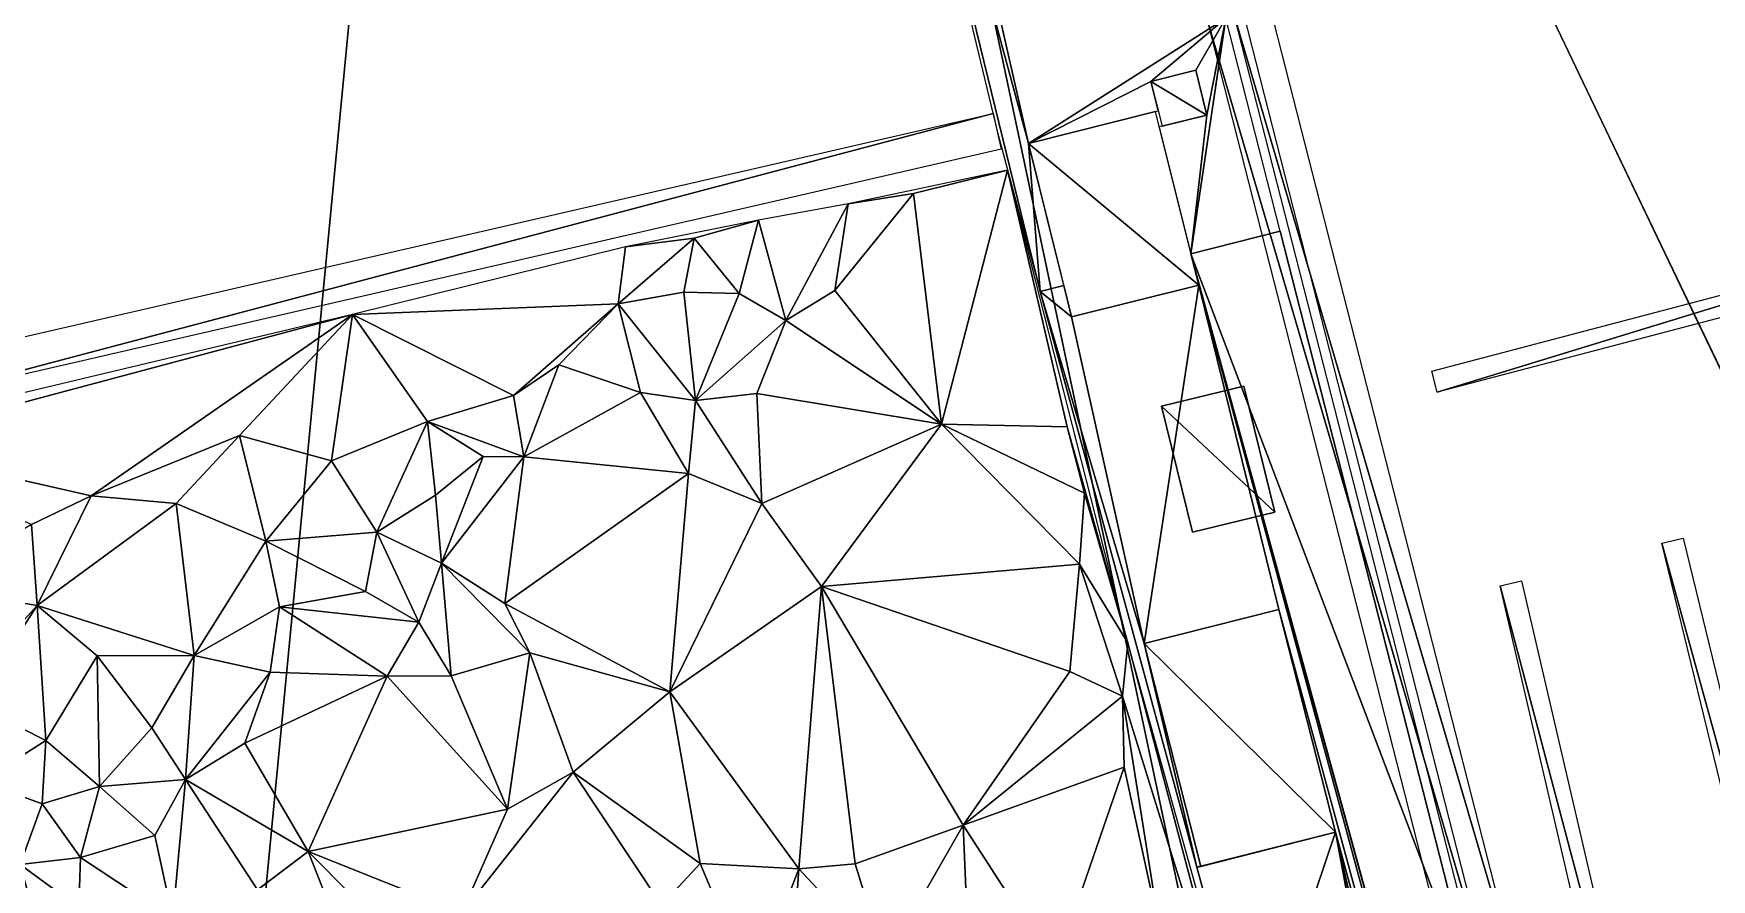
# Model space of a CAD drawing. Header units: metres. Extents: x -113 to 180, y -133 to 86.
# Drawn here: x -55.97 to -46.78, y -83.11 to -78.48 of the extents above; entities that cross this region are included whole.
import ezdxf

# ---------------------------------------------------------------- set-up
doc = ezdxf.new("R2010")
doc.units = ezdxf.units.M
for name, color, linetype, true_color in [('ACERA', 7, 'Continuous', 0xb9b3a6), ('ARQUETA', 7, 'Continuous', 0x6f7175), ('ASFALTO', 7, 'Continuous', 0x4a4b4e), ('BORDILLO', 7, 'Continuous', 0xcfcac0), ('MARCA_VIAL', 7, 'Continuous', 0xe8e6e0), ('PODOTACTIL', 7, 'Continuous', 0xc7bda4), ('TERRENO', 7, 'Continuous', 0x9a9179)]:
    doc.layers.add(name, color=color, linetype=linetype, true_color=true_color)

msp = doc.modelspace()

# ---------------------------------------------------------------- linework, layer by layer
at = {"layer": 'ACERA'}
for points in [[(-48.042, -83.8638, 80.1366), (-49.1408, -79.5595, 80.1477), (-49.629, -79.6841, 80.1731)], [(-49.1408, -79.5595, 80.0177), (-49.629, -79.6841, 80.0431), (-49.629, -79.6841, 80.1731)], [(-49.1408, -79.5595, 80.0177), (-49.629, -79.6841, 80.1731), (-49.1408, -79.5595, 80.1477)], [(-48.042, -83.8638, 80.0066), (-49.1408, -79.5595, 80.0177), (-49.1408, -79.5595, 80.1477)], [(-48.042, -83.8638, 80.0066), (-49.1408, -79.5595, 80.1477), (-48.042, -83.8638, 80.1366)], [(-47.7466, -86.5591, 80.1165), (-48.042, -83.8638, 80.1366), (-49.629, -79.6841, 80.1731)], [(-47.7466, -86.5591, 80.1165), (-49.629, -79.6841, 80.1731), (-49.5862, -79.8558, 80.1724)], [(-49.629, -79.6841, 80.0431), (-49.5862, -79.8558, 80.0424), (-49.5862, -79.8558, 80.1724)], [(-49.629, -79.6841, 80.0431), (-49.5862, -79.8558, 80.1724), (-49.629, -79.6841, 80.1731)], [(-50.2828, -80.0296, 80.2086), (-50.3257, -79.8579, 80.2093), (-50.4546, -79.89, 80.216)], [(-50.3257, -79.8579, 80.0793), (-50.4546, -79.89, 80.086), (-50.4546, -79.89, 80.216)], [(-50.3257, -79.8579, 80.0793), (-50.4546, -79.89, 80.216), (-50.3257, -79.8579, 80.2093)], [(-50.2828, -80.0296, 80.0786), (-50.3257, -79.8579, 80.0793), (-50.3257, -79.8579, 80.2093)], [(-50.2828, -80.0296, 80.0786), (-50.3257, -79.8579, 80.2093), (-50.2828, -80.0296, 80.2086)], [(-49.5862, -79.8558, 80.1724), (-50.2828, -80.0296, 80.2086), (-49.8851, -81.8198, 80.2039)], [(-49.5862, -79.8558, 80.0424), (-50.2828, -80.0296, 80.0786), (-50.2828, -80.0296, 80.2086)], [(-49.5862, -79.8558, 80.0424), (-50.2828, -80.0296, 80.2086), (-49.5862, -79.8558, 80.1724)], [(-49.5862, -79.8558, 80.1724), (-49.8851, -81.8198, 80.2039), (-49.1473, -81.6331, 80.1663)], [(-41.5548, -109.5527, 80.0185), (-47.7466, -86.5591, 80.1165), (-49.5862, -79.8558, 80.1724)], [(-41.5548, -109.5527, 80.0185), (-49.5862, -79.8558, 80.1724), (-49.1473, -81.6331, 80.1663)], [(-50.4546, -79.89, 80.216), (-50.3155, -80.4067, 80.2134), (-49.5966, -83.047, 80.2011)], [(-50.4546, -79.89, 80.216), (-49.5966, -83.047, 80.2011), (-49.8851, -81.8198, 80.2039)], [(-50.2828, -80.0296, 80.2086), (-50.4546, -79.89, 80.216), (-49.8851, -81.8198, 80.2039)], [(-50.4546, -79.89, 80.086), (-50.3155, -80.4067, 80.0834), (-50.3155, -80.4067, 80.2134)], [(-50.4546, -79.89, 80.086), (-50.3155, -80.4067, 80.2134), (-50.4546, -79.89, 80.216)], [(-50.3155, -80.4067, 80.0834), (-49.5966, -83.047, 80.0711), (-49.5966, -83.047, 80.2011)], [(-50.3155, -80.4067, 80.0834), (-49.5966, -83.047, 80.2011), (-50.3155, -80.4067, 80.2134)], [(-49.1695, -81.0993, 80.1625), (-49.3397, -80.4086, 80.1647), (-49.7911, -80.5199, 80.1882)], [(-49.7911, -80.5199, 80.0582), (-49.3397, -80.4086, 80.0347), (-49.3397, -80.4086, 80.1647)], [(-49.7911, -80.5199, 80.0582), (-49.3397, -80.4086, 80.1647), (-49.7911, -80.5199, 80.1882)], [(-49.3397, -80.4086, 80.0347), (-49.1695, -81.0993, 80.0325), (-49.1695, -81.0993, 80.1625)], [(-49.3397, -80.4086, 80.0347), (-49.1695, -81.0993, 80.1625), (-49.3397, -80.4086, 80.1647)], [(-49.7911, -80.5199, 80.1882), (-49.6209, -81.2106, 80.1855), (-49.1695, -81.0993, 80.1625)], [(-49.6209, -81.2106, 80.0555), (-49.7911, -80.5199, 80.0582), (-49.7911, -80.5199, 80.1882)], [(-49.6209, -81.2106, 80.0555), (-49.7911, -80.5199, 80.1882), (-49.6209, -81.2106, 80.1855)], [(-49.1695, -81.0993, 80.0325), (-49.6209, -81.2106, 80.0555), (-49.6209, -81.2106, 80.1855)], [(-49.1695, -81.0993, 80.0325), (-49.6209, -81.2106, 80.1855), (-49.1695, -81.0993, 80.1625)], [(-49.8851, -81.8198, 80.0739), (-49.1473, -81.6331, 80.0363), (-49.1473, -81.6331, 80.1663)], [(-49.8851, -81.8198, 80.0739), (-49.1473, -81.6331, 80.1663), (-49.8851, -81.8198, 80.2039)], [(-41.5548, -109.5527, 80.0185), (-49.1473, -81.6331, 80.1663), (-48.8381, -82.8551, 80.1624)], [(-49.1473, -81.6331, 80.0363), (-48.8381, -82.8551, 80.0324), (-48.8381, -82.8551, 80.1624)], [(-49.1473, -81.6331, 80.0363), (-48.8381, -82.8551, 80.1624), (-49.1473, -81.6331, 80.1663)], [(-49.5966, -83.047, 80.2011), (-49.5759, -83.0418, 80.2), (-49.8851, -81.8198, 80.2039)], [(-49.5759, -83.0418, 80.07), (-49.8851, -81.8198, 80.0739), (-49.8851, -81.8198, 80.2039)], [(-49.5759, -83.0418, 80.07), (-49.8851, -81.8198, 80.2039), (-49.5759, -83.0418, 80.2)], [(-48.8381, -82.8551, 80.1624), (-49.5966, -83.047, 80.2011), (-49.286, -84.1879, 80.1964)], [(-48.8381, -82.8551, 80.0324), (-49.5966, -83.047, 80.0711), (-49.5966, -83.047, 80.2011)], [(-48.8381, -82.8551, 80.0324), (-49.5966, -83.047, 80.2011), (-48.8381, -82.8551, 80.1624)], [(-48.8381, -82.8551, 80.1624), (-49.286, -84.1879, 80.1964), (-46.8129, -93.7098, 80.1311)], [(-48.8381, -82.8551, 80.1624), (-46.8129, -93.7098, 80.1311), (-44.3892, -103.146, 80.1321)], [(-48.8381, -82.8551, 80.1624), (-44.3892, -103.146, 80.1321), (-42.7546, -109.822, 80.1266)], [(-41.5548, -109.5527, 80.0185), (-48.8381, -82.8551, 80.1624), (-42.7546, -109.822, 80.1266)], [(-49.5966, -83.047, 80.0711), (-49.5759, -83.0418, 80.07), (-49.5759, -83.0418, 80.2)], [(-49.5966, -83.047, 80.0711), (-49.5759, -83.0418, 80.2), (-49.5966, -83.047, 80.2011)], [(-49.5966, -83.047, 80.0711), (-49.286, -84.1879, 80.0664), (-49.286, -84.1879, 80.1964)], [(-49.5966, -83.047, 80.0711), (-49.286, -84.1879, 80.1964), (-49.5966, -83.047, 80.2011)]]:
    msp.add_3dface(points, dxfattribs=at)
at = {"layer": 'ARQUETA'}
for points in [[(-49.5414, -78.9232, 80.0523), (-49.6024, -78.6778, 80.0533), (-49.8485, -78.739, 80.0661)], [(-49.8485, -78.739, 80.0661), (-49.7875, -78.9844, 80.0651), (-49.5414, -78.9232, 80.0523)], [(-49.5862, -79.8558, 80.0624), (-49.8235, -78.9045, 80.0663), (-50.5201, -79.0783, 80.1025)], [(-50.5201, -79.0783, 80.1025), (-50.2828, -80.0296, 80.0986), (-49.5862, -79.8558, 80.0624)], [(-49.1695, -81.0993, 80.0525), (-49.3397, -80.4086, 80.0547), (-49.7911, -80.5199, 80.0782)], [(-49.7911, -80.5199, 80.0782), (-49.6209, -81.2106, 80.0755), (-49.1695, -81.0993, 80.0525)], [(-48.8381, -82.8551, 80.0524), (-49.1473, -81.6331, 80.0563), (-49.8851, -81.8198, 80.0939)], [(-49.8851, -81.8198, 80.0939), (-49.5759, -83.0418, 80.09), (-48.8381, -82.8551, 80.0524)]]:
    msp.add_3dface(points, dxfattribs=at)
at = {"layer": 'ASFALTO'}
for points in [[(-74.0979, -10.8561, 81.3415), (-53.1404, -66.9089, 80.2157), (-33.6043, -107.7545, 80.5869)], [(-62.5035, -30.9379, 80.492), (-74.0979, -10.8561, 81.3415), (-33.6043, -107.7545, 80.5869)], [(-65.2146, -13.3902, 80.6679), (-63.7816, -19.3873, 80.5999), (-33.6043, -107.7545, 80.5869)], [(-65.2146, -13.3902, 80.6679), (-33.6043, -107.7545, 80.5869), (-44.7201, -63.4721, 79.7034)], [(-63.7816, -19.3873, 80.5999), (-61.1285, -30.5843, 80.3979), (-33.6043, -107.7545, 80.5869)], [(-61.1312, -30.6111, 80.398), (-61.1331, -30.6146, 80.3981), (-33.6043, -107.7545, 80.5869)], [(-61.1297, -30.6075, 80.3979), (-61.1312, -30.6111, 80.398), (-33.6043, -107.7545, 80.5869)], [(-61.1286, -30.6037, 80.3979), (-61.1297, -30.6075, 80.3979), (-33.6043, -107.7545, 80.5869)], [(-61.1278, -30.5999, 80.3978), (-61.1286, -30.6037, 80.3979), (-33.6043, -107.7545, 80.5869)], [(-61.1285, -30.5843, 80.3979), (-61.1278, -30.5881, 80.3979), (-33.6043, -107.7545, 80.5869)], [(-61.1278, -30.5881, 80.3979), (-61.1274, -30.5921, 80.3978), (-33.6043, -107.7545, 80.5869)], [(-61.1274, -30.596, 80.3978), (-61.1278, -30.5999, 80.3978), (-33.6043, -107.7545, 80.5869)], [(-61.1274, -30.5921, 80.3978), (-61.1274, -30.596, 80.3978), (-33.6043, -107.7545, 80.5869)], [(-61.1577, -30.6328, 80.3996), (-62.4595, -30.9562, 80.4889), (-33.6043, -107.7545, 80.5869)], [(-61.154, -30.6316, 80.3994), (-61.1577, -30.6328, 80.3996), (-33.6043, -107.7545, 80.5869)], [(-61.1503, -30.6301, 80.3991), (-61.154, -30.6316, 80.3994), (-33.6043, -107.7545, 80.5869)], [(-61.1469, -30.6283, 80.3989), (-61.1503, -30.6301, 80.3991), (-33.6043, -107.7545, 80.5869)], [(-61.1436, -30.6261, 80.3987), (-61.1469, -30.6283, 80.3989), (-33.6043, -107.7545, 80.5869)], [(-61.1406, -30.6236, 80.3985), (-61.1436, -30.6261, 80.3987), (-33.6043, -107.7545, 80.5869)], [(-61.1378, -30.6209, 80.3984), (-61.1406, -30.6236, 80.3985), (-33.6043, -107.7545, 80.5869)], [(-61.1353, -30.6178, 80.3982), (-61.1378, -30.6209, 80.3984), (-33.6043, -107.7545, 80.5869)], [(-61.1331, -30.6146, 80.3981), (-61.1353, -30.6178, 80.3982), (-33.6043, -107.7545, 80.5869)], [(-62.5013, -30.9412, 80.4919), (-62.5035, -30.9379, 80.492), (-33.6043, -107.7545, 80.5869)], [(-62.4988, -30.9442, 80.4917), (-62.5013, -30.9412, 80.4919), (-33.6043, -107.7545, 80.5869)], [(-62.4961, -30.947, 80.4915), (-62.4988, -30.9442, 80.4917), (-33.6043, -107.7545, 80.5869)], [(-62.493, -30.9495, 80.4913), (-62.4961, -30.947, 80.4915), (-33.6043, -107.7545, 80.5869)], [(-62.4898, -30.9517, 80.491), (-62.493, -30.9495, 80.4913), (-33.6043, -107.7545, 80.5869)], [(-62.4863, -30.9535, 80.4908), (-62.4898, -30.9517, 80.491), (-33.6043, -107.7545, 80.5869)], [(-62.4827, -30.955, 80.4905), (-62.4863, -30.9535, 80.4908), (-33.6043, -107.7545, 80.5869)], [(-62.4789, -30.9562, 80.4902), (-62.4827, -30.955, 80.4905), (-33.6043, -107.7545, 80.5869)], [(-62.4751, -30.9569, 80.49), (-62.4789, -30.9562, 80.4902), (-33.6043, -107.7545, 80.5869)], [(-62.4712, -30.9573, 80.4897), (-62.4751, -30.9569, 80.49), (-33.6043, -107.7545, 80.5869)], [(-62.4673, -30.9573, 80.4894), (-62.4712, -30.9573, 80.4897), (-33.6043, -107.7545, 80.5869)], [(-62.4634, -30.957, 80.4891), (-62.4673, -30.9573, 80.4894), (-33.6043, -107.7545, 80.5869)], [(-62.4595, -30.9562, 80.4889), (-62.4634, -30.957, 80.4891), (-33.6043, -107.7545, 80.5869)], [(-53.1399, -66.9108, 80.2157), (-59.0728, -72.7359, 80.8182), (-65.6717, -86.5418, 81.7675)], [(-53.1399, -66.9108, 80.2157), (-65.6717, -86.5418, 81.7675), (-55.1858, -88.2589, 81.8466)], [(-53.1399, -66.9108, 80.2157), (-55.1858, -88.2589, 81.8466), (-40.7014, -125.6608, 80.5869)], [(-53.1404, -66.9089, 80.2157), (-53.1399, -66.9108, 80.2157), (-33.6043, -107.7545, 80.5869)], [(-53.1399, -66.9108, 80.2157), (-40.7014, -125.6608, 80.5869), (-33.6043, -107.7545, 80.5869)]]:
    msp.add_3dface(points, dxfattribs=at)
at = {"layer": 'BORDILLO'}
for points in [[(-49.5356, -78.4169, 80.1678), (-49.3418, -78.3675, 80.1577), (-47.9451, -83.839, 80.1422)], [(-49.5356, -78.4169, 80.1678), (-47.9451, -83.839, 80.1422), (-48.1389, -83.8885, 80.1511)], [(-49.3901, -78.3804, 80.1602), (-49.1964, -78.331, 80.1502), (-47.7997, -83.8022, 80.1356)], [(-49.3901, -78.3804, 80.1602), (-47.7997, -83.8022, 80.1356), (-47.9935, -83.8517, 80.1444)], [(-56.7267, -80.5065, 80.7705), (-56.7716, -80.3116, 80.7728), (-50.7134, -78.9145, 80.2351)], [(-56.7267, -80.5065, 80.7705), (-50.7134, -78.9145, 80.2351), (-50.6684, -79.1094, 80.2322)]]:
    msp.add_3dface(points, dxfattribs=at)
at = {"layer": 'MARCA_VIAL'}
for points in [[(-51.588, -54.4052, 80.0481), (-51.4715, -54.3764, 80.0417), (-45.174, -79.8406, 79.851)], [(-51.588, -54.4052, 80.0481), (-45.174, -79.8406, 79.851), (-45.2905, -79.8694, 79.8563)], [(-48.2796, -80.4423, 80.0032), (-48.3101, -80.3263, 80.0036), (-45.4342, -79.57, 79.8583)], [(-48.2796, -80.4423, 80.0032), (-45.4342, -79.57, 79.8583), (-45.4037, -79.686, 79.8586)], [(-47.0483, -81.2703, 79.9494), (-46.9317, -81.2419, 79.9441), (-45.9871, -85.1255, 79.9092)], [(-47.0483, -81.2703, 79.9494), (-45.9871, -85.1255, 79.9092), (-46.1037, -85.1539, 79.9149)], [(-47.9353, -81.5039, 79.9961), (-47.8184, -81.4767, 79.9902), (-46.9255, -85.3232, 79.9548)], [(-47.9353, -81.5039, 79.9961), (-46.9255, -85.3232, 79.9548), (-47.0424, -85.3504, 79.9605)]]:
    msp.add_3dface(points, dxfattribs=at)
at = {"layer": 'PODOTACTIL'}
for points in [[(-52.7345, -69.3276, 80.3519), (-51.8933, -74.008, 80.3196), (-50.5201, -79.0783, 80.2275)], [(-49.4387, -78.3922, 80.1678), (-52.7345, -69.3276, 80.3519), (-50.5201, -79.0783, 80.2275)], [(-51.8933, -74.008, 80.3196), (-50.6909, -79.0119, 80.2386), (-50.4546, -79.89, 80.231)], [(-51.8933, -74.008, 80.3196), (-50.4546, -79.89, 80.231), (-50.5201, -79.0783, 80.2275)], [(-49.4387, -78.3922, 80.1678), (-50.5201, -79.0783, 80.2275), (-49.8485, -78.739, 80.1911)], [(-49.8485, -78.739, 80.1911), (-49.6024, -78.6778, 80.1783), (-49.4387, -78.3922, 80.1678)], [(-49.629, -79.6841, 80.1881), (-49.1408, -79.5595, 80.1627), (-49.4387, -78.3922, 80.1678)], [(-49.5414, -78.9232, 80.1773), (-49.629, -79.6841, 80.1881), (-49.4387, -78.3922, 80.1678)], [(-49.6024, -78.6778, 80.1783), (-49.5414, -78.9232, 80.1773), (-49.4387, -78.3922, 80.1678)], [(-50.5201, -79.0783, 80.2275), (-49.8083, -78.9007, 80.1905), (-49.8485, -78.739, 80.1911)], [(-49.5414, -78.9232, 80.1773), (-49.8026, -78.9881, 80.1909), (-49.629, -79.6841, 80.1881)], [(-50.4546, -79.89, 80.231), (-50.3257, -79.8579, 80.2243), (-50.5201, -79.0783, 80.2275)]]:
    msp.add_3dface(points, dxfattribs=at)
at = {"layer": 'TERRENO'}
for points in [[(-50.6342, -79.2259, 80.0894), (-51.5065, -79.4094, 80.2106), (-51.1488, -79.3529, 80.2265)], [(-50.9968, -80.6176, 80.2), (-50.6342, -79.2259, 80.0894), (-51.1488, -79.3529, 80.2265)], [(-50.9968, -80.6176, 80.2), (-50.3077, -80.6319, 80.1009), (-50.6342, -79.2259, 80.0894)], [(-50.3077, -80.6319, 80.1009), (-49.9747, -81.8163, 80.0782), (-50.6342, -79.2259, 80.0894)], [(-51.998, -79.4996, 80.2), (-51.8489, -80.0486, 80.3277), (-51.5065, -79.4094, 80.2106)], [(-51.8489, -80.0486, 80.3277), (-51.5797, -79.8851, 80.2989), (-51.5065, -79.4094, 80.2106)], [(-51.5797, -79.8851, 80.2989), (-50.9968, -80.6176, 80.2), (-51.1488, -79.3529, 80.2265)], [(-51.5065, -79.4094, 80.2106), (-51.5797, -79.8851, 80.2989), (-51.1488, -79.3529, 80.2265)], [(-52.3511, -79.5987, 80.2434), (-51.998, -79.4996, 80.2), (-52.7273, -79.6447, 80.2521)], [(-52.3511, -79.5987, 80.2434), (-52.1039, -79.9008, 80.2704), (-51.998, -79.4996, 80.2)], [(-52.1039, -79.9008, 80.2704), (-51.8489, -80.0486, 80.3277), (-51.998, -79.4996, 80.2)], [(-52.3511, -79.5987, 80.2434), (-52.7679, -79.9587, 80.2731), (-52.4069, -79.8936, 80.2501)], [(-52.7679, -79.9587, 80.2731), (-52.3511, -79.5987, 80.2434), (-52.7273, -79.6447, 80.2521)], [(-52.1039, -79.9008, 80.2704), (-52.3511, -79.5987, 80.2434), (-52.4069, -79.8936, 80.2501)], [(-52.7679, -79.9587, 80.2731), (-52.7273, -79.6447, 80.2521), (-54.2226, -80.0173, 80.4)], [(-51.5797, -79.8851, 80.2989), (-51.8489, -80.0486, 80.3277), (-50.9968, -80.6176, 80.2)], [(-53.3406, -80.4608, 80.5252), (-52.7679, -79.9587, 80.2731), (-54.2226, -80.0173, 80.4)], [(-52.7679, -79.9587, 80.2731), (-53.3406, -80.4608, 80.5252), (-53.0917, -80.2924, 80.3983)], [(-52.7679, -79.9587, 80.2731), (-53.0917, -80.2924, 80.3983), (-52.6446, -80.4438, 80.3259)], [(-52.7679, -79.9587, 80.2731), (-52.343, -80.4873, 80.3208), (-52.4069, -79.8936, 80.2501)], [(-52.343, -80.4873, 80.3208), (-52.7679, -79.9587, 80.2731), (-52.6446, -80.4438, 80.3259)], [(-52.343, -80.4873, 80.3208), (-52.1039, -79.9008, 80.2704), (-52.4069, -79.8936, 80.2501)], [(-52.343, -80.4873, 80.3208), (-51.8489, -80.0486, 80.3277), (-52.1039, -79.9008, 80.2704)], [(-57.7974, -80.8674, 80.7305), (-56.891, -80.7301, 80.691), (-54.2226, -80.0173, 80.4)], [(-56.891, -80.7301, 80.691), (-55.6558, -81.0106, 80.8), (-54.2226, -80.0173, 80.4)], [(-55.6558, -81.0106, 80.8), (-54.8426, -80.6803, 80.6), (-54.2226, -80.0173, 80.4)], [(-54.8426, -80.6803, 80.6), (-54.3381, -80.8191, 80.6166), (-54.2226, -80.0173, 80.4)], [(-54.3381, -80.8191, 80.6166), (-53.8129, -80.6027, 80.5418), (-54.2226, -80.0173, 80.4)], [(-53.8129, -80.6027, 80.5418), (-53.3406, -80.4608, 80.5252), (-54.2226, -80.0173, 80.4)], [(-51.8489, -80.0486, 80.3277), (-52.343, -80.4873, 80.3208), (-52.0085, -80.4489, 80.3223)], [(-51.8489, -80.0486, 80.3277), (-52.0085, -80.4489, 80.3223), (-50.9968, -80.6176, 80.2)], [(-53.3406, -80.4608, 80.5252), (-53.2841, -80.7959, 80.6), (-53.0917, -80.2924, 80.3983)], [(-53.0917, -80.2924, 80.3983), (-53.2841, -80.7959, 80.6), (-52.6446, -80.4438, 80.3259)], [(-53.2841, -80.7959, 80.6), (-53.3406, -80.4608, 80.5252), (-53.8129, -80.6027, 80.5418)], [(-53.2841, -80.7959, 80.6), (-52.3814, -80.8887, 80.3985), (-52.6446, -80.4438, 80.3259)], [(-52.3814, -80.8887, 80.3985), (-52.343, -80.4873, 80.3208), (-52.6446, -80.4438, 80.3259)], [(-52.343, -80.4873, 80.3208), (-52.3814, -80.8887, 80.3985), (-51.98, -81.0528, 80.4033)], [(-52.0085, -80.4489, 80.3223), (-52.343, -80.4873, 80.3208), (-51.98, -81.0528, 80.4033)], [(-50.9968, -80.6176, 80.2), (-52.0085, -80.4489, 80.3223), (-51.98, -81.0528, 80.4033)], [(-54.3381, -80.8191, 80.6166), (-54.0898, -81.2102, 80.7278), (-53.8129, -80.6027, 80.5418)], [(-54.0898, -81.2102, 80.7278), (-53.7675, -81.0069, 80.7323), (-53.8129, -80.6027, 80.5418)], [(-53.8129, -80.6027, 80.5418), (-53.7675, -81.0069, 80.7323), (-53.507, -80.7945, 80.6579)], [(-53.2841, -80.7959, 80.6), (-53.8129, -80.6027, 80.5418), (-53.507, -80.7945, 80.6579)], [(-51.6531, -81.5083, 80.4), (-50.9968, -80.6176, 80.2), (-51.98, -81.0528, 80.4033)], [(-51.6531, -81.5083, 80.4), (-50.2406, -81.3858, 80.1272), (-50.9968, -80.6176, 80.2)], [(-50.2126, -80.9963, 80.1134), (-50.3077, -80.6319, 80.1009), (-50.9968, -80.6176, 80.2)], [(-50.2406, -81.3858, 80.1272), (-50.2126, -80.9963, 80.1134), (-50.9968, -80.6176, 80.2)], [(-55.6558, -81.0106, 80.8), (-55.1898, -81.0524, 80.7904), (-54.8426, -80.6803, 80.6)], [(-55.1898, -81.0524, 80.7904), (-54.6972, -81.2586, 80.8046), (-54.8426, -80.6803, 80.6)], [(-54.6972, -81.2586, 80.8046), (-54.3381, -80.8191, 80.6166), (-54.8426, -80.6803, 80.6)], [(-50.3077, -80.6319, 80.1009), (-50.2126, -80.9963, 80.1134), (-49.9747, -81.8163, 80.0782)], [(-55.6558, -81.0106, 80.8), (-56.891, -80.7301, 80.691), (-55.9822, -81.168, 80.9556)], [(-53.7675, -81.0069, 80.7323), (-53.736, -81.3797, 80.7574), (-53.507, -80.7945, 80.6579)], [(-53.736, -81.3797, 80.7574), (-53.2841, -80.7959, 80.6), (-53.507, -80.7945, 80.6579)], [(-53.2841, -80.7959, 80.6), (-53.736, -81.3797, 80.7574), (-53.3888, -81.601, 80.7605)], [(-53.2841, -80.7959, 80.6), (-53.3888, -81.601, 80.7605), (-52.3814, -80.8887, 80.3985)], [(-54.6972, -81.2586, 80.8046), (-54.0898, -81.2102, 80.7278), (-54.3381, -80.8191, 80.6166)], [(-52.3814, -80.8887, 80.3985), (-53.3888, -81.601, 80.7605), (-52.484, -82.0848, 80.6)], [(-52.3814, -80.8887, 80.3985), (-52.484, -82.0848, 80.6), (-51.98, -81.0528, 80.4033)], [(-55.9514, -81.6124, 81.0059), (-55.6558, -81.0106, 80.8), (-55.9822, -81.168, 80.9556)], [(-55.6558, -81.0106, 80.8), (-55.9514, -81.6124, 81.0059), (-55.1898, -81.0524, 80.7904)], [(-55.1898, -81.0524, 80.7904), (-55.9514, -81.6124, 81.0059), (-55.0914, -81.8855, 80.9936)], [(-54.6972, -81.2586, 80.8046), (-55.1898, -81.0524, 80.7904), (-55.0914, -81.8855, 80.9936)], [(-54.0898, -81.2102, 80.7278), (-53.736, -81.3797, 80.7574), (-53.7675, -81.0069, 80.7323)], [(-52.484, -82.0848, 80.6), (-51.6531, -81.5083, 80.4), (-51.98, -81.0528, 80.4033)], [(-50.2126, -80.9963, 80.1134), (-50.2406, -81.3858, 80.1272), (-49.9747, -81.8163, 80.0782)], [(-56.5537, -81.5123, 81.0269), (-55.9514, -81.6124, 81.0059), (-55.9822, -81.168, 80.9556)], [(-54.6239, -81.6199, 80.7884), (-54.6972, -81.2586, 80.8046), (-55.0914, -81.8855, 80.9936)], [(-54.0898, -81.2102, 80.7278), (-54.6972, -81.2586, 80.8046), (-54.1526, -81.5355, 80.8)], [(-54.6972, -81.2586, 80.8046), (-54.6239, -81.6199, 80.7884), (-54.1526, -81.5355, 80.8)], [(-54.0898, -81.2102, 80.7278), (-54.1526, -81.5355, 80.8), (-53.8602, -81.7032, 80.828)], [(-53.736, -81.3797, 80.7574), (-54.0898, -81.2102, 80.7278), (-53.8602, -81.7032, 80.828)], [(-53.736, -81.3797, 80.7574), (-53.8602, -81.7032, 80.828), (-53.6818, -81.9966, 80.8578)], [(-53.736, -81.3797, 80.7574), (-53.6818, -81.9966, 80.8578), (-53.2521, -81.8713, 80.7863)], [(-53.3888, -81.601, 80.7605), (-53.736, -81.3797, 80.7574), (-53.2521, -81.8713, 80.7863)], [(-50.2922, -81.973, 80.2), (-50.2406, -81.3858, 80.1272), (-51.6531, -81.5083, 80.4)], [(-50.2922, -81.973, 80.2), (-50.0049, -82.1089, 80.1552), (-50.2406, -81.3858, 80.1272)], [(-50.2406, -81.3858, 80.1272), (-50.0049, -82.1089, 80.1552), (-49.9747, -81.8163, 80.0782)], [(-55.9514, -81.6124, 81.0059), (-56.5537, -81.5123, 81.0269), (-56.165, -81.8455, 81.0511)], [(-54.1526, -81.5355, 80.8), (-54.6239, -81.6199, 80.7884), (-53.8602, -81.7032, 80.828)], [(-52.484, -82.0848, 80.6), (-51.7783, -83.0554, 80.612), (-51.6531, -81.5083, 80.4)], [(-51.7783, -83.0554, 80.612), (-51.4698, -83.0273, 80.5543), (-51.6531, -81.5083, 80.4)], [(-51.4698, -83.0273, 80.5543), (-50.8768, -82.8159, 80.4), (-51.6531, -81.5083, 80.4)], [(-50.8768, -82.8159, 80.4), (-50.2922, -81.973, 80.2), (-51.6531, -81.5083, 80.4)], [(-55.9514, -81.6124, 81.0059), (-56.165, -81.8455, 81.0511), (-56.3013, -82.1508, 81.2)], [(-55.9029, -82.3519, 81.3935), (-55.9514, -81.6124, 81.0059), (-56.3013, -82.1508, 81.2)], [(-55.9514, -81.6124, 81.0059), (-55.9029, -82.3519, 81.3935), (-55.6217, -81.8871, 81.0685)], [(-55.9514, -81.6124, 81.0059), (-55.6217, -81.8871, 81.0685), (-55.0914, -81.8855, 80.9936)], [(-54.6742, -81.9774, 81), (-54.6239, -81.6199, 80.7884), (-55.0914, -81.8855, 80.9936)], [(-54.6239, -81.6199, 80.7884), (-54.6742, -81.9774, 81), (-54.0329, -81.9986, 80.831)], [(-53.8602, -81.7032, 80.828), (-54.6239, -81.6199, 80.7884), (-54.0329, -81.9986, 80.831)], [(-53.3888, -81.601, 80.7605), (-53.2521, -81.8713, 80.7863), (-52.484, -82.0848, 80.6)], [(-53.6818, -81.9966, 80.8578), (-53.8602, -81.7032, 80.828), (-54.0329, -81.9986, 80.831)], [(-50.0049, -82.1089, 80.1552), (-49.2914, -84.405, 80.1285), (-49.9747, -81.8163, 80.0782)], [(-49.9747, -81.8163, 80.0782), (-49.2914, -84.405, 80.1285), (-49.1764, -84.6842, 80.0656)], [(-55.9029, -82.3519, 81.3935), (-55.6087, -82.6037, 81.3441), (-55.6217, -81.8871, 81.0685)], [(-55.6217, -81.8871, 81.0685), (-55.3224, -82.2832, 81.2199), (-55.0914, -81.8855, 80.9936)], [(-55.6217, -81.8871, 81.0685), (-55.6087, -82.6037, 81.3441), (-55.3224, -82.2832, 81.2199)], [(-55.3224, -82.2832, 81.2199), (-55.138, -82.5655, 81.4198), (-55.0914, -81.8855, 80.9936)], [(-55.138, -82.5655, 81.4198), (-54.6742, -81.9774, 81), (-55.0914, -81.8855, 80.9936)], [(-53.6818, -81.9966, 80.8578), (-53.374, -82.7278, 81), (-53.2521, -81.8713, 80.7863)], [(-53.2521, -81.8713, 80.7863), (-53.374, -82.7278, 81), (-53.0145, -82.5252, 80.8)], [(-52.484, -82.0848, 80.6), (-53.2521, -81.8713, 80.7863), (-53.0145, -82.5252, 80.8)], [(-55.138, -82.5655, 81.4198), (-54.8132, -82.367, 81.2), (-54.6742, -81.9774, 81)], [(-54.6742, -81.9774, 81), (-54.8132, -82.367, 81.2), (-54.0329, -81.9986, 80.831)], [(-54.8132, -82.367, 81.2), (-54.4668, -82.9604, 81.4), (-54.0329, -81.9986, 80.831)], [(-54.4668, -82.9604, 81.4), (-53.374, -82.7278, 81), (-54.0329, -81.9986, 80.831)], [(-53.374, -82.7278, 81), (-53.6818, -81.9966, 80.8578), (-54.0329, -81.9986, 80.831)], [(-50.0049, -82.1089, 80.1552), (-50.2922, -81.973, 80.2), (-50.8768, -82.8159, 80.4)], [(-52.3186, -83.0262, 80.6168), (-52.484, -82.0848, 80.6), (-53.0145, -82.5252, 80.8)], [(-52.3186, -83.0262, 80.6168), (-51.7783, -83.0554, 80.612), (-52.484, -82.0848, 80.6)], [(-56.2582, -82.576, 81.3647), (-55.9029, -82.3519, 81.3935), (-56.3013, -82.1508, 81.2)], [(-49.9942, -82.4977, 80.1627), (-50.0049, -82.1089, 80.1552), (-50.8768, -82.8159, 80.4)], [(-49.2914, -84.405, 80.1285), (-50.0049, -82.1089, 80.1552), (-49.7988, -83.3973, 80.2)], [(-50.0049, -82.1089, 80.1552), (-49.9942, -82.4977, 80.1627), (-49.7988, -83.3973, 80.2)], [(-55.9029, -82.3519, 81.3935), (-56.2582, -82.576, 81.3647), (-55.9235, -82.699, 81.3513)], [(-55.6087, -82.6037, 81.3441), (-55.9029, -82.3519, 81.3935), (-55.9235, -82.699, 81.3513)], [(-55.6087, -82.6037, 81.3441), (-55.138, -82.5655, 81.4198), (-55.3224, -82.2832, 81.2199)], [(-54.8132, -82.367, 81.2), (-55.138, -82.5655, 81.4198), (-54.4668, -82.9604, 81.4)], [(-53.374, -82.7278, 81), (-53.6239, -83.297, 81.2), (-53.0145, -82.5252, 80.8)], [(-53.6239, -83.297, 81.2), (-52.5296, -83.2552, 80.7082), (-53.0145, -82.5252, 80.8)], [(-52.5296, -83.2552, 80.7082), (-52.3186, -83.0262, 80.6168), (-53.0145, -82.5252, 80.8)], [(-50.3739, -83.5955, 80.3667), (-49.9942, -82.4977, 80.1627), (-50.8768, -82.8159, 80.4)], [(-49.9942, -82.4977, 80.1627), (-50.3739, -83.5955, 80.3667), (-49.7988, -83.3973, 80.2)], [(-56.2582, -82.576, 81.3647), (-56.0435, -83.0321, 81.3763), (-55.9235, -82.699, 81.3513)], [(-55.7127, -82.9939, 81.4557), (-55.6087, -82.6037, 81.3441), (-55.9235, -82.699, 81.3513)], [(-55.6087, -82.6037, 81.3441), (-55.7127, -82.9939, 81.4557), (-55.3068, -82.8736, 81.3873)], [(-55.138, -82.5655, 81.4198), (-55.6087, -82.6037, 81.3441), (-55.3068, -82.8736, 81.3873)], [(-55.2074, -83.3269, 81.6), (-55.138, -82.5655, 81.4198), (-55.3068, -82.8736, 81.3873)], [(-55.138, -82.5655, 81.4198), (-55.2074, -83.3269, 81.6), (-54.7436, -83.1698, 81.6233)], [(-55.138, -82.5655, 81.4198), (-54.7436, -83.1698, 81.6233), (-54.4668, -82.9604, 81.4)], [(-56.0435, -83.0321, 81.3763), (-55.7127, -82.9939, 81.4557), (-55.9235, -82.699, 81.3513)], [(-53.6239, -83.297, 81.2), (-53.374, -82.7278, 81), (-54.4668, -82.9604, 81.4)], [(-50.8768, -82.8159, 80.4), (-51.4698, -83.0273, 80.5543), (-51.3039, -83.5635, 80.5519)], [(-50.8333, -83.8598, 80.4056), (-50.8768, -82.8159, 80.4), (-51.3039, -83.5635, 80.5519)], [(-50.8333, -83.8598, 80.4056), (-50.3739, -83.5955, 80.3667), (-50.8768, -82.8159, 80.4)], [(-55.7127, -82.9939, 81.4557), (-55.2074, -83.3269, 81.6), (-55.3068, -82.8736, 81.3873)], [(-55.7127, -82.9939, 81.4557), (-56.0435, -83.0321, 81.3763), (-55.7227, -83.2672, 81.6105)], [(-55.2074, -83.3269, 81.6), (-55.7127, -82.9939, 81.4557), (-55.7227, -83.2672, 81.6105)], [(-54.7436, -83.1698, 81.6233), (-54.1793, -83.6875, 81.5197), (-54.4668, -82.9604, 81.4)], [(-53.6239, -83.297, 81.2), (-54.4668, -82.9604, 81.4), (-53.9753, -83.4551, 81.3303)], [(-54.4668, -82.9604, 81.4), (-54.1793, -83.6875, 81.5197), (-53.9753, -83.4551, 81.3303)], [(-55.899, -83.5537, 81.5129), (-56.0435, -83.0321, 81.3763), (-56.2452, -83.5338, 81.4006)], [(-56.0435, -83.0321, 81.3763), (-55.899, -83.5537, 81.5129), (-55.7227, -83.2672, 81.6105)], [(-52.5296, -83.2552, 80.7082), (-52.03, -83.7121, 80.6643), (-52.3186, -83.0262, 80.6168)], [(-52.03, -83.7121, 80.6643), (-51.7783, -83.0554, 80.612), (-52.3186, -83.0262, 80.6168)], [(-51.7783, -83.0554, 80.612), (-52.03, -83.7121, 80.6643), (-51.8025, -83.4247, 80.6)], [(-51.7783, -83.0554, 80.612), (-51.8025, -83.4247, 80.6), (-51.3039, -83.5635, 80.5519)], [(-51.4698, -83.0273, 80.5543), (-51.7783, -83.0554, 80.612), (-51.3039, -83.5635, 80.5519)]]:
    msp.add_3dface(points, dxfattribs=at)

doc.saveas('drawing.dxf')
